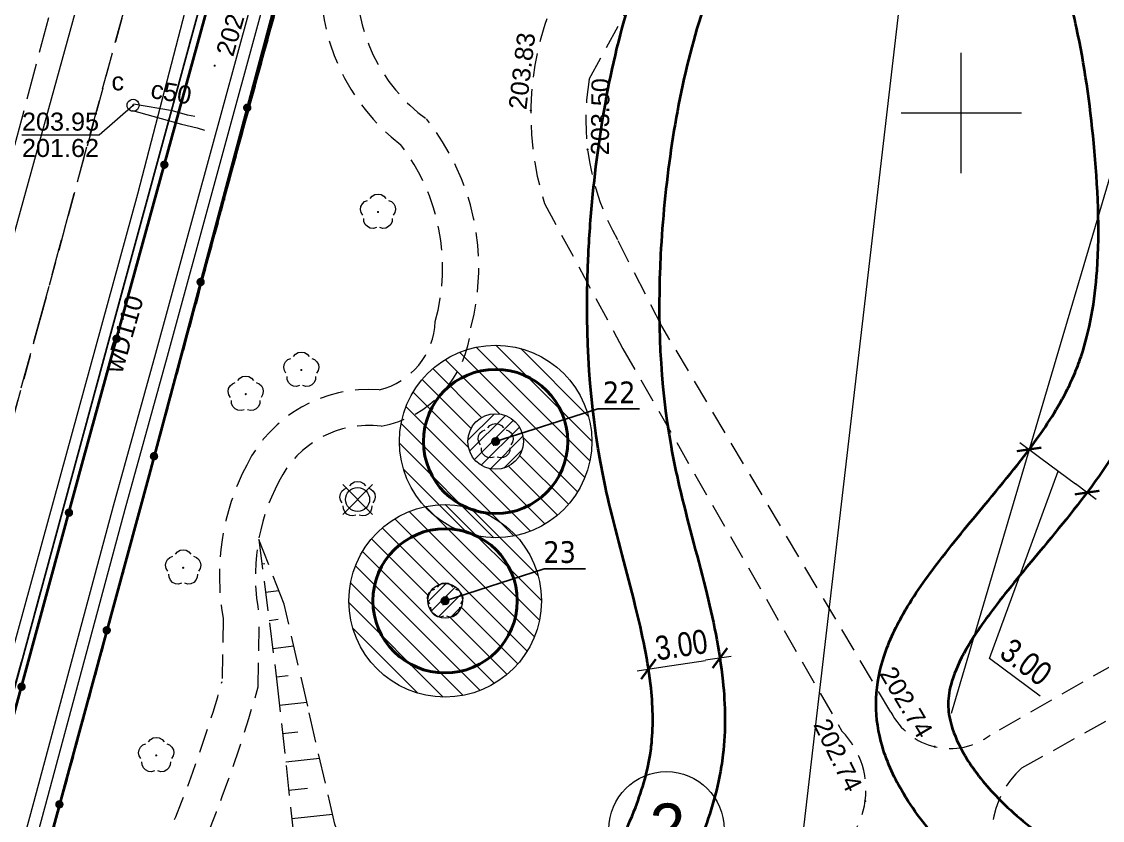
# Model space of a CAD drawing. Extents: x 0 to 7423283, y 0 to 5548300.
# Drawn here: x 7422210.94 to 7422255.87, y 5548120.59 to 5548153.8 of the extents above; entities that cross this region are included whole.
import ezdxf

# ---------------------------------------------------------------- set-up
doc = ezdxf.new("R2010")
doc.units = 0
doc.header["$PDSIZE"] = 0.75
for name, pattern in [('HIDDEN', [0.375, 0.25, -0.125]), ('PRZER1-1', [2, 1, -1]), ('PRZER2-1', [3, 2, -1]), ('PRZER2_5-1', [3.5, 2.5, -1]), ('PRZER3-1', [4, 3, -1])]:
    doc.linetypes.add(name, pattern=pattern)
doc.layers.get('0').update_dxf_attribs({"linetype": 'CONTINUOUS', "lineweight": 13})
doc.layers.get('Defpoints').update_dxf_attribs({"linetype": 'CONTINUOUS'})
for name, color, linetype, lineweight in [('!_strefa_regeneracji', 162, 'HIDDEN', 9), ('1_wymiary', 172, 'CONTINUOUS', 5), ('_GD-ADAPTACJA', 106, 'CONTINUOUS', 40), ('_GS_INW_drzewo nieistniejące', 10, 'CONTINUOUS', 13), ('_GS_numeracja', 160, 'CONTINUOUS', 15), ('BUBZ02', 7, 'PRZER2_5-1', 18), ('GELULI', 7, 'PRZER3-1', 18), ('KTCR02', 7, 'PRZER2-1', 18), ('KTCR04', 7, 'PRZER2-1', 18), ('KTJZ01', 7, 'PRZER3-1', 18), ('KTKR01', 7, 'CONTINUOUS', 25), ('KTOK05_01', 7, 'CONTINUOUS', 35), ('RTPW02', 7, 'CONTINUOUS', 13), ('RTPW02_O', 7, 'CONTINUOUS', 13)]:
    doc.layers.add(name, color=color, linetype=linetype, lineweight=lineweight)
for name, color, linetype, lineweight, true_color in [('!drzewa - strefa PKD', 7, 'CONTINUOUS', 20, 0xf50000), ('EGBD03', 7, 'CONTINUOUS', 18, 0x008000), ('EGBP04', 7, 'CONTINUOUS', 18, 0x008000), ('EGBU01', 7, 'PRZER1-1', 18, 0x008000), ('OBOP02', 7, 'CONTINUOUS', 18, 0x008000), ('obrys 1', 7, 'CONTINUOUS', 35, 0xe50000), ('PAV_skarpa', 7, 'CONTINUOUS', 5, 0x5b5b5b), ('PTRW02_01', 7, 'CONTINUOUS', 18, 0x0a0909), ('SUPC05', 7, 'CONTINUOUS', 18, 0xd200d2), ('SUPC05_O', 7, 'CONTINUOUS', 18, 0xd200d2), ('SUPE04', 1, 'CONTINUOUS', 18, 0xff0000), ('SUPW03', 5, 'CONTINUOUS', 18, 0x0000ff), ('SUPW03_O', 5, 'CONTINUOUS', 18, 0x0000ff), ('SUUS15', 7, 'CONTINUOUS', 18, 0xff9100), ('SUUS15_O', 7, 'CONTINUOUS', 18, 0xff9100), ('wymiary', 7, 'CONTINUOUS', 5, 0xe000e0)]:
    doc.layers.add(name, color=color, linetype=linetype, lineweight=lineweight, true_color=true_color)
doc.layers.add('_GS_INW_środki', color=98, linetype='CONTINUOUS')
doc.layers.add('SUPS01_02', color=7, linetype='CONTINUOUS', true_color=0xd200d2)
doc.layers.add('SUPS01_02_O', color=7, linetype='CONTINUOUS', true_color=0xd200d2)
doc.styles.add('1-100', font='arial.ttf', dxfattribs={"width": 0.8, "height": 1})
doc.styles.add('GEO-INFO', font='Arial')
doc.dimstyles.new('ISO-25', dxfattribs={"dimtxt": 1, "dimasz": 1, "dimexe": 8, "dimexo": 8, "dimtad": 1, "dimdec": 1, "dimtxsty": 'Standard', "dimblk": 'ARCHTICK', "dimcen": 2.5, "dimse1": 1, "dimse2": 1, "dimadec": 0, "dimazin": 0, "dimtfac": 1, "dimtdec": 0, "dimtmove": 0, "dimatfit": 3, "dimldrblk": 'ARCHTICK', "dimfxl": 1, "dimarcsym": 0})
doc.dimstyles.new('Kopia 1_500', dxfattribs={"dimtxt": 200, "dimasz": 0.6, "dimexe": 6, "dimexo": 5, "dimgap": 0.275, "dimtad": 1, "dimzin": 0, "dimdsep": 46, "dimtxsty": '1-100', "dimblk": 'TICK', "dimcen": 1, "dimdle": 30, "dimse1": 1, "dimse2": 1, "dimclrd": 256, "dimclre": 256, "dimclrt": 7, "dimadec": 0, "dimazin": 0, "dimtfac": 1, "dimtmove": 1, "dimatfit": 0, "dimldrblk": 'ARCHTICK', "dimfxl": 1, "dimtolj": 1, "dimtzin": 0, "dimlwd": 13, "dimarcsym": 0})

# ---------------------------------------------------------------- blocks, each defined once
blk = doc.blocks.new('SPDLP')
blk.add_hatch(color=0).paths.add_polyline_path([(-0.09, 0), (-0.085595, -0.027812), (-0.072812, -0.052901), (-0.052901, -0.072812), (-0.027812, -0.085595), (0, -0.09), (0.027812, -0.085595), (0.052901, -0.072812), (0.072812, -0.052901), (0.085595, -0.027812), (0.09, 0), (0.085595, 0.027812), (0.072812, 0.052901), (0.052901, 0.072812), (0.027812, 0.085595), (0, 0.09), (-0.027812, 0.085595), (-0.052901, 0.072812), (-0.072812, 0.052901), (-0.085595, 0.027812)])
at = {"color": 0}
for points in [[(-1.292703, 0.137547), (-1.355024, 0.389802), (-1.327532, 0.648184), (-1.213525, 0.881678), (-1.026689, 1.062258), (-0.78945, 1.168249), (-0.530282, 1.186929)], [(-0.268652, 1.271938), (-0.048001, 1.40916), (0.20623, 1.462858), (0.463525, 1.426585), (0.693003, 1.304695), (0.867117, 1.11182), (0.964971, 0.871109)], [(1.126667, 0.648554), (1.325358, 0.481106), (1.454989, 0.255912), (1.5, 0), (1.454989, -0.255912), (1.325358, -0.481106), (1.126667, -0.648554)], [(-0.530282, -1.186929), (-0.78945, -1.168249), (-1.026689, -1.062258), (-1.213525, -0.881678), (-1.327532, -0.648184), (-1.355024, -0.389802), (-1.292703, -0.137547)], [(0.964971, -0.871109), (0.867117, -1.11182), (0.693003, -1.304695), (0.463525, -1.426585), (0.20623, -1.462858), (-0.048001, -1.40916), (-0.268652, -1.271938)]]:
    blk.add_lwpolyline(points, dxfattribs=at)
blk = doc.blocks.new('EPPGN')
blk.add_hatch(color=0).paths.add_polyline_path([(-0.09, 0), (-0.085595, -0.027812), (-0.072812, -0.052901), (-0.052901, -0.072812), (-0.027812, -0.085595), (0, -0.09), (0.027812, -0.085595), (0.052901, -0.072812), (0.072812, -0.052901), (0.085595, -0.027812), (0.09, 0), (0.085595, 0.027812), (0.072812, 0.052901), (0.052901, 0.072812), (0.027812, 0.085595), (0, 0.09), (-0.027812, 0.085595), (-0.052901, 0.072812), (-0.072812, 0.052901), (-0.085595, 0.027812)])
blk = doc.blocks.new('KOLO')
blk.add_hatch(color=0).paths.add_polyline_path([(0, 0.5), (-0.12941, 0.482963), (-0.25, 0.433013), (-0.353553, 0.353553), (-0.433013, 0.25), (-0.482963, 0.12941), (-0.5, 0), (-0.482963, -0.12941), (-0.433013, -0.25), (-0.353553, -0.353553), (-0.25, -0.433013), (-0.12941, -0.482963), (0, -0.5), (0.12941, -0.482963), (0.25, -0.433013), (0.353553, -0.353553), (0.433013, -0.25), (0.482963, -0.12941), (0.5, 0), (0.482963, 0.12941), (0.433013, 0.25), (0.353553, 0.353553), (0.25, 0.433013), (0.12941, 0.482963)])
blk = doc.blocks.new('OKRAG_PELNY')
at = {"color": 0}
blk.add_lwpolyline([(0.5, 0), (0.482963, -0.12941), (0.433013, -0.25), (0.353553, -0.353553), (0.25, -0.433013), (0.12941, -0.482963), (0, -0.5), (-0.12941, -0.482963), (-0.25, -0.433013), (-0.353553, -0.353553), (-0.433013, -0.25), (-0.482963, -0.12941), (-0.5, 0), (-0.482963, 0.12941), (-0.433013, 0.25), (-0.353553, 0.353553), (-0.25, 0.433013), (-0.12941, 0.482963), (0, 0.5), (0.12941, 0.482963), (0.25, 0.433013), (0.353553, 0.353553), (0.433013, 0.25), (0.482963, 0.12941)], close=True, dxfattribs=at)
blk = doc.blocks.new('TICK')
for const_width in [0.156, 0.078]:
    blk.add_lwpolyline([(0.614, 0.614), (-0.604, -0.604)], dxfattribs=dict(const_width=const_width))
at = {"layer": '1_wymiary'}
for p, q in [((0, -0.836), (0, 0.9)), ((0.801, 0), (-1, 0))]:
    blk.add_line(p, q, dxfattribs=at)
blk = doc.blocks.new('*D199')
at = {"layer": 'Defpoints', "color": 0}
for p in [(7422239.97, 5548127.333), (7422239.97, 5548127.333), (7422237.004, 5548126.88)]:
    blk.add_point(p, dxfattribs=at)
at = {"layer": 'PAV_skarpa', "lineweight": 13}
blk.add_line((7422237.597, 5548126.971), (7422239.377, 5548127.242), dxfattribs=at)
at = {"layer": 'PAV_skarpa', "linetype": 'ByBlock', "lineweight": 13, "xscale": 0.6, "yscale": 0.6, "zscale": 0.6}
for p, rotation in [((7422239.97, 5548127.333), 8.679362414840867), ((7422237.004, 5548126.88), 188.6793624148409)]:
    blk.add_blockref('TICK', p, dxfattribs=dict(at, rotation=rotation))
at = {"layer": 'PAV_skarpa', "insert": (7422238.368, 5548127.883), "char_height": 1, "attachment_point": 5, "rotation": 8.6794, "style": '1-100'}
blk.add_mtext('\\A1;3.00', dxfattribs=at)
blk = doc.blocks.new('_ARCHTICK')
at = {"color": 0, "linetype": 'ByBlock', "const_width": 0.15}
blk.add_lwpolyline([(-0.5, -0.5), (0.5, 0.5)], dxfattribs=at)
blk = doc.blocks.new('*D200')
at = {"layer": 'Defpoints', "color": 0}
for p in [(7422252.828, 5548136.013), (7422255.23, 5548134.216), (7422255.231, 5548134.216)]:
    blk.add_point(p, dxfattribs=at)
at = {"layer": 'PAV_skarpa', "lineweight": 13}
for p, q in [((7422253.308, 5548135.654), (7422254.75, 5548134.575)), ((7422251.178, 5548127.324), (7422254.029, 5548135.114)), ((7422253.28, 5548125.752), (7422251.178, 5548127.324))]:
    blk.add_line(p, q, dxfattribs=at)
at = {"layer": 'PAV_skarpa', "linetype": 'ByBlock', "lineweight": 13, "xscale": 0.6, "yscale": 0.6, "zscale": 0.6}
for p, rotation in [((7422252.828, 5548136.013), 143.2016770965897), ((7422255.23, 5548134.216), 323.2016770965897)]:
    blk.add_blockref('TICK', p, dxfattribs=dict(at, rotation=rotation))
at = {"layer": 'PAV_skarpa', "insert": (7422252.7, 5548127.168), "char_height": 1, "attachment_point": 5, "rotation": 323.2017, "style": '1-100'}
blk.add_mtext('\\A1;3.00', dxfattribs=at)
blk = doc.blocks.new('*D237')
at = {"layer": 'Defpoints', "color": 0}
for p in [(7422248.952, 5548167.54), (7422236.191, 5548058.121), (7422236.191, 5548058.121)]:
    blk.add_point(p, dxfattribs=at)
at = {"layer": 'PAV_skarpa', "lineweight": 13}
blk.add_line((7422248.882, 5548166.944), (7422236.261, 5548058.717), dxfattribs=at)
at = {"layer": 'PAV_skarpa', "linetype": 'ByBlock', "lineweight": 13, "xscale": 0.6, "yscale": 0.6, "zscale": 0.6}
for p, rotation in [((7422248.952, 5548167.54), 83.34819026330055), ((7422236.191, 5548058.121), 263.3481902633005)]:
    blk.add_blockref('TICK', p, dxfattribs=dict(at, rotation=rotation))
at = {"layer": 'PAV_skarpa', "insert": (7422241.791, 5548112.921), "char_height": 1, "attachment_point": 5, "rotation": 83.3482, "style": '1-100'}
blk.add_mtext('\\A1;110.16', dxfattribs=at)
blk = doc.blocks.new('d_nieist')
at = {"layer": '_GS_INW_drzewo nieistniejące', "linetype": 'Continuous'}
for p, q in [((7422685.647, 5540636.091), (7422688.117, 5540633.62)), ((7422688.117, 5540636.091), (7422685.647, 5540633.62))]:
    blk.add_line(p, q, dxfattribs=at)
blk.add_circle((7422686.882, 5540634.855), 1, dxfattribs=at)
blk = doc.blocks.new('GS_środek')
h = blk.add_hatch(color=256)
edge = h.paths.add_edge_path()
edge.add_arc((1282.223, 1278.072), 0.157, 0, 360)
blk.add_circle((1282.223, 1278.072), 0.157)

msp = doc.modelspace()

# ---------------------------------------------------------------- hatches: boundary and pattern name
at = {"layer": '!_strefa_regeneracji', "linetype": 'Continuous', "lineweight": 0, "ltscale": 5}
h = msp.add_hatch(dxfattribs=at)
h.set_pattern_fill('ANSI31', color=256, scale=0.2, angle=90)
h.set_pattern_definition([(135, (-1064.74876, -43.1231), (-0.449012806053, -0.449012806053), [])])
edge = h.paths.add_edge_path()
edge.add_arc((7422230.648, 5548136.341), 4, 0, 360)
edge = h.paths.add_edge_path(flags=16)
edge.add_arc((7422230.648, 5548136.341), 1.155, 0, 360)
h = msp.add_hatch(dxfattribs=at)
h.set_pattern_fill('ANSI31', color=256, scale=0.2, angle=90)
h.set_pattern_definition([(135, (-1066.8495, -49.7476), (-0.449012806053, -0.449012806053), [])])
edge = h.paths.add_edge_path()
edge.add_arc((7422228.548, 5548129.716), 4, 0, 360)
edge = h.paths.add_edge_path(flags=16)
edge.add_arc((7422228.548, 5548129.716), 0.72, 0, 360)
at = {"layer": '!drzewa - strefa PKD', "lineweight": 0, "true_color": 0xe31a1c}
h = msp.add_hatch(dxfattribs=at)
h.set_pattern_fill('ANSI31', color=242, scale=3)
h.set_pattern_definition([(45, (991160.10593, -116869.0676), (-0.265165042945, 0.265165042945), [])])
edge = h.paths.add_edge_path()
edge.add_arc((7422230.648, 5548136.341), 1.155, 0, 360)
h = msp.add_hatch(dxfattribs=at)
h.set_pattern_fill('ANSI31', color=242, scale=3)
h.set_pattern_definition([(45, (991158.0052, -116875.6921), (-0.265165042945, 0.265165042945), [])])
edge = h.paths.add_edge_path()
edge.add_arc((7422228.548, 5548129.716), 0.72, 0, 360)

# ---------------------------------------------------------------- linework, layer by layer
at = {"layer": '!_strefa_regeneracji', "linetype": 'Continuous', "lineweight": 13}
for centre in [(7422230.648, 5548136.341), (7422228.548, 5548129.716)]:
    msp.add_circle(centre, 4, dxfattribs=at)
at = {"layer": '!drzewa - strefa PKD'}
for centre, radius in [((7422230.648, 5548136.341), 1.155), ((7422228.548, 5548129.716), 0.72)]:
    msp.add_circle(centre, radius, dxfattribs=at)
at = {"color": 7, "linetype": 'Continuous', "lineweight": 13, "elevation": 100, "flags": 128}
for points in [[(7422250, 5548147.5), (7422250, 5548152.5)], [(7422247.5, 5548150), (7422252.5, 5548150)]]:
    msp.add_lwpolyline(points, dxfattribs=at)
at = {"layer": '_GD-ADAPTACJA', "linetype": 'Continuous'}
for centre in [(7422230.648, 5548136.341), (7422228.548, 5548129.716)]:
    msp.add_circle(centre, 3, dxfattribs=at)
at = {"layer": 'BUBZ02', "color": 7, "linetype": 'PRZER2_5-1', "lineweight": 18, "ltscale": 0.5, "elevation": 10.14}
for points in [[(7422218.01, 5548087.28), (7422221.03, 5548090.31), (7422228.35, 5548097.45), (7422228.16, 5548108.21), (7422225.02, 5548117.65), (7422223.96, 5548120.43), (7422222.84, 5548125.33), (7422221.86, 5548129.58), (7422220.8, 5548132.27)], [(7422220.8, 5548132.27), (7422221.56, 5548126.35), (7422222.14, 5548121.01), (7422222.41, 5548118.6), (7422222.97, 5548115.56), (7422223.93, 5548110.52), (7422224.14, 5548109.07), (7422224.06, 5548107.61), (7422223.92, 5548104.84), (7422223.92, 5548101.86), (7422223.94, 5548097.03), (7422223.95, 5548095.94), (7422220.74, 5548091.3), (7422218.01, 5548087.28)]]:
    msp.add_lwpolyline(points, dxfattribs=at)
at = {"layer": 'BUBZ02', "color": 7, "linetype": 'Continuous', "lineweight": 18, "elevation": 10.14, "flags": 128}
for points in [[(7422220.93, 5548131.256), (7422221.058, 5548131.273)], [(7422221.081, 5548130.081), (7422221.635, 5548130.152)], [(7422221.232, 5548128.905), (7422221.613, 5548128.954)], [(7422221.383, 5548127.729), (7422222.261, 5548127.842)], [(7422221.534, 5548126.553), (7422222.031, 5548126.617)], [(7422221.666, 5548125.375), (7422222.801, 5548125.499)], [(7422221.794, 5548124.197), (7422222.431, 5548124.266)], [(7422221.922, 5548123.018), (7422223.333, 5548123.172)], [(7422222.05, 5548121.84), (7422222.825, 5548121.924)], [(7422222.179, 5548120.662), (7422223.864, 5548120.85)]]:
    msp.add_lwpolyline(points, dxfattribs=at)
at = {"layer": 'EGBD03', "color": 96, "linetype": 'Continuous', "lineweight": 18, "true_color": 0x008000, "elevation": 10.3}
msp.add_lwpolyline([(7422242.86, 5548281.77), (7422235.25, 5548253.94), (7422118.87, 5547827.8), (7422117.91, 5547824.68), (7422111.51, 5547801.23), (7422124.29, 5547798.44), (7422126.26, 5547805.84), (7422129.27, 5547817.04), (7422133, 5547830.19), (7422141.62, 5547861.86), (7422158.84, 5547924.97), (7422167.47, 5547956.53), (7422176.11, 5547988.16), (7422184.85, 5548019.75), (7422194.39, 5548053.5), (7422202.12, 5548083.12), (7422210.82, 5548114.83), (7422219.37, 5548146.4), (7422228, 5548178.12), (7422232.19, 5548193.55), (7422240.39, 5548223.47), (7422248.49, 5548253.1), (7422255.35, 5548278.49)], close=True, dxfattribs=at)
msp.add_lwpolyline([(7422434.9, 5548214.47), (7422406.59, 5548225.32), (7422345.7, 5548248.35), (7422317.43, 5548172.74), (7422312.62, 5548173.61), (7422312.54, 5548171.89), (7422311.52, 5548169.79), (7422309.86, 5548168.41), (7422307.54, 5548167.74), (7422305.38, 5548168.07), (7422303.46, 5548169.17), (7422302.06, 5548170.93), (7422301.48, 5548172.95), (7422301.87, 5548175.57), (7422282.6, 5548180.41), (7422247.5, 5548189.15), (7422232.19, 5548193.55), (7422228, 5548178.12), (7422219.37, 5548146.4), (7422210.82, 5548114.83), (7422202.12, 5548083.12), (7422194.39, 5548053.5), (7422184.85, 5548019.75)], dxfattribs=at)
at = {"layer": 'EGBU01', "color": 7, "linetype": 'Continuous', "lineweight": 18, "elevation": 10.17}
msp.add_lwpolyline([(7422124.29, 5547798.44), (7422126.26, 5547805.84), (7422129.27, 5547817.04), (7422133, 5547830.19), (7422141.62, 5547861.86), (7422158.84, 5547924.97), (7422167.47, 5547956.53), (7422176.11, 5547988.16), (7422184.85, 5548019.75), (7422194.39, 5548053.5), (7422202.12, 5548083.12), (7422210.82, 5548114.83), (7422219.37, 5548146.4), (7422228, 5548178.12), (7422232.19, 5548193.55), (7422240.39, 5548223.47), (7422248.49, 5548253.1), (7422255.35, 5548278.49), (7422242.86, 5548281.77), (7422235.25, 5548253.94), (7422118.87, 5547827.8), (7422117.91, 5547824.68), (7422111.51, 5547801.23)], close=True, dxfattribs=at)
at = {"layer": 'EGBU01', "color": 96, "linetype": 'PRZER1-1', "lineweight": 18, "ltscale": 0.5, "true_color": 0x008000, "elevation": 10.18}
msp.add_lwpolyline([(7422124.29, 5547798.44), (7422126.26, 5547805.84), (7422129.27, 5547817.04), (7422133, 5547830.19), (7422141.62, 5547861.86), (7422158.84, 5547924.97), (7422167.47, 5547956.53), (7422176.11, 5547988.16), (7422184.85, 5548019.75), (7422194.39, 5548053.5), (7422202.12, 5548083.12), (7422210.82, 5548114.83), (7422219.37, 5548146.4), (7422228, 5548178.12), (7422232.19, 5548193.55), (7422240.39, 5548223.47), (7422248.49, 5548253.1), (7422255.35, 5548278.49), (7422242.86, 5548281.77), (7422235.25, 5548253.94), (7422118.87, 5547827.8), (7422117.91, 5547824.68), (7422111.51, 5547801.23)], close=True, dxfattribs=at)
at = {"layer": 'EGBU01', "color": 7, "linetype": 'Continuous', "lineweight": 18, "elevation": 10.17}
msp.add_lwpolyline([(7422434.9, 5548214.47), (7422406.59, 5548225.32), (7422376.95, 5548236.53), (7422372.77, 5548211.69), (7422337.27, 5548225.81), (7422317.43, 5548172.74), (7422312.62, 5548173.61), (7422312.54, 5548171.89), (7422311.52, 5548169.79), (7422309.86, 5548168.41), (7422307.54, 5548167.74), (7422305.38, 5548168.07), (7422303.46, 5548169.17), (7422302.06, 5548170.93), (7422301.48, 5548172.95), (7422301.87, 5548175.57), (7422282.6, 5548180.41), (7422247.5, 5548189.15), (7422232.19, 5548193.55), (7422228, 5548178.12), (7422219.37, 5548146.4), (7422210.82, 5548114.83)], dxfattribs=at)
at = {"layer": 'EGBU01', "color": 96, "linetype": 'PRZER1-1', "lineweight": 18, "ltscale": 0.5, "true_color": 0x008000, "elevation": 10.18}
msp.add_lwpolyline([(7422434.9, 5548214.47), (7422406.59, 5548225.32), (7422376.95, 5548236.53), (7422372.77, 5548211.69), (7422337.27, 5548225.81), (7422317.43, 5548172.74), (7422312.62, 5548173.61), (7422312.54, 5548171.89), (7422311.52, 5548169.79), (7422309.86, 5548168.41), (7422307.54, 5548167.74), (7422305.38, 5548168.07), (7422303.46, 5548169.17), (7422302.06, 5548170.93), (7422301.48, 5548172.95), (7422301.87, 5548175.57), (7422282.6, 5548180.41), (7422247.5, 5548189.15), (7422232.19, 5548193.55), (7422228, 5548178.12), (7422219.37, 5548146.4), (7422210.82, 5548114.83)], dxfattribs=at)
at = {"layer": 'GELULI', "color": 7, "linetype": 'PRZER3-1', "lineweight": 18, "ltscale": 0.5, "elevation": 9.98}
msp.add_lwpolyline([(7422110.71, 5547781.9), (7422183.49, 5548046.2), (7422229.51, 5548219.72), (7422235.76, 5548247.6), (7422245.89, 5548283.76), (7422250.3, 5548295.64)], dxfattribs=at)
at = {"layer": 'KTCR02', "color": 7, "linetype": 'PRZER2-1', "lineweight": 18, "ltscale": 0.5, "elevation": 10.18}
for points in [[(7422332.39, 5548154.9), (7422327.7, 5548155.39), (7422323.34, 5548157.39), (7422303.87, 5548162.19), (7422286.82, 5548166.53, -0.369929), (7422285.49, 5548168.13), (7422284.74, 5548173.52), (7422261.29, 5548179.34), (7422259.59, 5548173.78), (7422253.3, 5548174.78), (7422249.53, 5548175.7, 0.140136), (7422243.13, 5548172.36), (7422238.07, 5548164.19), (7422236.54, 5548161.36), (7422233.34, 5548155.3, 0.191738), (7422232.68, 5548146.24), (7422235.94, 5548140.2), (7422245.04, 5548124.3, -0.526945), (7422243.95, 5548118.67)], [(7422223.39, 5548155.97, 0.248716), (7422226.71, 5548148.67, -0.236276), (7422228.14, 5548141.33, -0.335409), (7422225.81, 5548138.49, 0.305935), (7422220.3, 5548135.36, 0.166569), (7422219.32, 5548128.99), (7422219.28, 5548126.36, -0.046683), (7422215.45, 5548116.52)], [(7422216.83, 5548115.92, 0.046762), (7422220.78, 5548126.14), (7422220.82, 5548129.12, -0.172547), (7422221.64, 5548134.68, -0.31914), (7422225.89, 5548136.98, 0.341252), (7422229.62, 5548141.07, 0.238891), (7422227.77, 5548149.75, -0.256086), (7422224.89, 5548155.86, -0.423416)]]:
    msp.add_lwpolyline(points, format="xyb", dxfattribs=at)
for points in [[(7422237.56, 5548141.13), (7422235.71, 5548144.74, -0.173733), (7422234.54, 5548151.41), (7422245.1, 5548170.72, -0.216376), (7422250.99, 5548173.32), (7422253.3, 5548172.81), (7422257.95, 5548171.55, -0.461859), (7422258.8, 5548169.73), (7422257.4, 5548161.02, 0.075438), (7422257.95, 5548153.46), (7422262.72, 5548133.81, -0.23977), (7422261.57, 5548130.05), (7422251.21, 5548124.13, -0.467263), (7422247.08, 5548125.09)], [(7422300.68, 5548094.98), (7422289.07, 5548088.93), (7422277.22, 5548081.16, -0.319425), (7422273.74, 5548081.75), (7422261.03, 5548103.16), (7422251.97, 5548117.88, -0.385853), (7422252.52, 5548122.77), (7422261.36, 5548127.69, -0.138136), (7422268.59, 5548129.15), (7422289.25, 5548127.31), (7422296.85, 5548126.75, -0.067526), (7422304.42, 5548125.19), (7422312.18, 5548122.04, -0.317942), (7422313.63, 5548119.6), (7422305.56, 5548099.75, -0.150874)]]:
    msp.add_lwpolyline(points, format="xyb", close=True, dxfattribs=at)
at = {"layer": 'KTCR04', "color": 7, "linetype": 'PRZER2-1', "lineweight": 18, "ltscale": 0.5, "elevation": 10.18}
for points in [[(7422226.52, 5548195.91), (7422222.33, 5548180.53), (7422217.86, 5548164.06), (7422211.69, 5548141.35), (7422209.88, 5548134.71)], [(7422209.5, 5548121.89), (7422212.77, 5548133.9), (7422214.57, 5548140.54), (7422220.71, 5548163.09), (7422224.7, 5548177.47), (7422227.03, 5548186.04), (7422228.13, 5548190.05), (7422229.25, 5548194.43)]]:
    msp.add_lwpolyline(points, dxfattribs=at)
at = {"layer": 'KTJZ01', "color": 7, "linetype": 'PRZER3-1', "lineweight": 18, "ltscale": 0.5, "elevation": 10.18}
msp.add_lwpolyline([(7422209.88, 5548134.71), (7422211.69, 5548141.35), (7422217.86, 5548164.06), (7422222.33, 5548180.53), (7422226.52, 5548195.91)], dxfattribs=at)
at = {"layer": 'KTKR01', "color": 7, "linetype": 'Continuous', "lineweight": 25, "elevation": 10.18}
msp.add_lwpolyline([(7422255.54, 5548278.44), (7422254.37, 5548278.76), (7422251.85, 5548277.47), (7422247.23, 5548260.57), (7422240.58, 5548236.15), (7422239.264, 5548231.269), (7422238.253, 5548227.519), (7422233.78, 5548211.2), (7422234.17, 5548211.06), (7422233.98, 5548210.49), (7422233.58, 5548210.6), (7422233.313, 5548209.432), (7422230.39, 5548198.66), (7422229.25, 5548194.43), (7422228.13, 5548190.05), (7422227.03, 5548186.04), (7422224.7, 5548177.47), (7422220.71, 5548163.09), (7422214.57, 5548140.54), (7422212.77, 5548133.9), (7422209.5, 5548121.89)], dxfattribs=at)
at = {"layer": 'KTOK05_01', "color": 7, "linetype": 'Continuous', "lineweight": 35, "elevation": 10.18}
for points in [[(7422228.44, 5548178.29), (7422223.55, 5548162.28), (7422216.24, 5548134.95), (7422203.95, 5548089.76), (7422196.74, 5548063.44), (7422188.85, 5548034.32), (7422177.75, 5547993.88), (7422166.96, 5547954.77), (7422158.52, 5547923.83), (7422157.63, 5547919.53), (7422157.61, 5547919.37)], [(7422156.16, 5547924.15), (7422164.55, 5547955.31), (7422175.24, 5547994.72), (7422186.28, 5548035.09), (7422194.11, 5548064.12), (7422201.3, 5548090.73), (7422213.55, 5548135.72), (7422220.66, 5548161.63)]]:
    msp.add_lwpolyline(points, dxfattribs=at)
at = {"layer": 'obrys 1', "color": 7, "lineweight": 5, "elevation": -89.74}
msp.add_lwpolyline([(7422257.459, 5548151.652), (7422249.577, 5548125.035)], dxfattribs=at)
at = {"layer": 'obrys 1'}
for points, knots in [([(7422254.641, 5548115.238, -100), (7422253.732, 5548115.179, -100), (7422252.22, 5548115.058, -100), (7422250.205, 5548114.62, -100), (7422248.71, 5548114.03, -100), (7422247.893, 5548113.434, -100), (7422247.51, 5548112.975, -100), (7422247.226, 5548112.371, -100), (7422247.008, 5548111.465, -100), (7422246.761, 5548109.97, -100), (7422246.49, 5548108.422, -100), (7422246.47, 5548106.935, -100), (7422246.712, 5548105.752, -100), (7422246.955, 5548105.267, -100), (7422247.061, 5548105.138, -100), (7422247.144, 5548105.053, -100), (7422247.285, 5548104.94, -100), (7422247.751, 5548104.746, -100), (7422248.672, 5548104.578, -100), (7422249.989, 5548104.48, -100), (7422252.06, 5548104.232, -100), (7422254.433, 5548103.313, -100), (7422256.72, 5548101.596, -100), (7422261.024, 5548097.11, -100), (7422264.224, 5548091.529, -100), (7422266.205, 5548084.432, -100), (7422266.832, 5548080.008, -100), (7422266.296, 5548075.559, -100), (7422264.528, 5548071.751, -100), (7422261.998, 5548068.57, -100), (7422258.627, 5548065.199, -100), (7422255.564, 5548062.474, -100), (7422251.489, 5548060.019, -100), (7422247.112, 5548058.569, -100), (7422241.73, 5548057.934, -100), (7422236.647, 5548057.914, -100), (7422232.633, 5548058.741, -100), (7422229.641, 5548060.291, -100), (7422227.382, 5548062.681, -100), (7422225.599, 5548066.003, -100), (7422224.191, 5548070.703, -100), (7422223.351, 5548075.82, -100), (7422223.73, 5548080.291, -100), (7422224.975, 5548083.542, -100), (7422226.861, 5548086.092, -100), (7422228.978, 5548088.233, -100), (7422231.149, 5548090.513, -100), (7422232.451, 5548092.356, -100), (7422233.4, 5548094.431, -100), (7422233.806, 5548096.003, -100), (7422233.806, 5548097.566, -100), (7422233.44, 5548099.043, -100), (7422232.612, 5548100.934, -100), (7422231.673, 5548102.94, -100), (7422230.949, 5548105.292, -100), (7422230.876, 5548107.96, -100), (7422231.653, 5548111.231, -100), (7422233.123, 5548114.489, -100), (7422234.944, 5548117.872, -100), (7422236.4, 5548120.709, -100), (7422236.983, 5548122.666, -100), (7422237.21, 5548124.302, -100), (7422237.181, 5548126.282, -100), (7422236.469, 5548129.66, -100), (7422235.541, 5548132.879, -100), (7422234.499, 5548137.843, -100), (7422234.33, 5548142.097, -100), (7422234.839, 5548148.85, -100), (7422236.042, 5548155.376, -100), (7422239.076, 5548161.567, -100), (7422242.258, 5548165.204, -100), (7422244.853, 5548166.858, -100), (7422247.172, 5548167.561, -100), (7422248.772, 5548167.613, -100), (7422249.639, 5548167.422, -100), (7422250.402, 5548167.168, -100), (7422251.333, 5548166.67, -100), (7422252.555, 5548165.528, -100), (7422253.468, 5548164.251, -100), (7422255.217, 5548161.397, -100), (7422256.57, 5548158.478, -100), (7422257.903, 5548153.799, -100), (7422258.554, 5548149.324, -100), (7422258.861, 5548143.767, -100), (7422258.249, 5548139.996, -100), (7422257.187, 5548137.199, -100), (7422255.777, 5548134.808, -100), (7422253.614, 5548132.181, -100), (7422251.584, 5548129.753, -100), (7422250.202, 5548127.819, -100), (7422249.57, 5548126.412, -100), (7422249.413, 5548125.44, -100), (7422249.558, 5548124.476, -100), (7422250.152, 5548123.143, -100), (7422251.227, 5548121.774, -100), (7422252.782, 5548120.319, -100), (7422254.177, 5548119.374, -100), (7422255.279, 5548118.749, -100), (7422255.582, 5548118.582, -100)], [0.605569, 0.605569, 0.605569, 0.605569, 3.421662, 5.467616, 7.312047, 8.666516, 9.578886, 10.58888, 11.886398, 12.834869, 14.975136, 16.909836, 18.198534, 19.158431, 19.594255, 19.618203, 20.404283, 21.273425, 22.392941, 23.758132, 24.995086, 27.365551, 29.980348, 32.478664, 44.675779, 48.180482, 53.13288, 56.806888, 60.24838, 64.529991, 67.977839, 73.654445, 76.227172, 81.390365, 86.706382, 91.338312, 94.792602, 97.676399, 100.341556, 103.576878, 107.781556, 113.268693, 117.259817, 119.948675, 122.637533, 125.928319, 128.540061, 132.247979, 133.474464, 136.180519, 137.705926, 139.514363, 141.813146, 144.111929, 145.787745, 148.243015, 151.125609, 154.867339, 157.811345, 161.680547, 164.525755, 164.98061, 167.831028, 171.529918, 175.779654, 177.392581, 185.722644, 188.114115, 196.980369, 204.184403, 207.459412, 210.124289, 211.839413, 213.087685, 213.734406, 213.751824, 214.804838, 216.063219, 217.699334, 218.664874, 224.95471, 226.988186, 232.760999, 238.091523, 242.306181, 243.283758, 246.338818, 250.167574, 253.135027, 255.444455, 257.231008, 258.711882, 260.104115, 261.863263, 264.128555, 265.595901, 268.536315, 269.631552, 269.631552, 269.631552, 269.631552]), ([(7422251.131, 5548117.873, -100), (7422251.131, 5548117.873, -100), (7422250.786, 5548117.819, -100), (7422249.339, 5548117.507, -100), (7422247.317, 5548116.715, -100), (7422245.881, 5548115.709, -100), (7422245.216, 5548114.918, -100), (7422244.736, 5548114.156, -100), (7422244.323, 5548113.209, -100), (7422244.048, 5548111.951, -100), (7422243.807, 5548110.482, -100), (7422243.502, 5548108.802, -100), (7422243.456, 5548106.701, -100), (7422243.81, 5548104.897, -100), (7422244.327, 5548103.758, -100), (7422244.765, 5548103.199, -100), (7422245.203, 5548102.74, -100), (7422245.87, 5548102.253, -100), (7422247.025, 5548101.816, -100), (7422248.363, 5548101.592, -100), (7422249.781, 5548101.486, -100), (7422251.323, 5548101.294, -100), (7422252.918, 5548100.674, -100), (7422254.686, 5548099.378, -100), (7422258.547, 5548095.353, -100), (7422261.447, 5548090.307, -100), (7422263.259, 5548083.828, -100), (7422263.801, 5548079.869, -100), (7422263.357, 5548076.349, -100), (7422261.949, 5548073.345, -100), (7422259.743, 5548070.556, -100), (7422256.534, 5548067.35, -100), (7422253.714, 5548064.86, -100), (7422250.293, 5548062.802, -100), (7422246.561, 5548061.536, -100), (7422241.547, 5548060.932, -100), (7422236.855, 5548060.924, -100), (7422233.566, 5548061.637, -100), (7422231.472, 5548062.738, -100), (7422229.892, 5548064.396, -100), (7422228.417, 5548067.076, -100), (7422227.122, 5548071.372, -100), (7422226.369, 5548076.047, -100), (7422226.719, 5548079.707, -100), (7422227.631, 5548082.077, -100), (7422229.121, 5548084.104, -100), (7422231.131, 5548086.145, -100), (7422233.481, 5548088.611, -100), (7422235.109, 5548090.902, -100), (7422236.306, 5548093.61, -100), (7422236.822, 5548095.687, -100), (7422236.79, 5548098.054, -100), (7422236.254, 5548100.126, -100), (7422235.307, 5548102.241, -100), (7422234.449, 5548104.109, -100), (7422233.949, 5548105.765, -100), (7422233.888, 5548107.564, -100), (7422234.475, 5548110.165, -100), (7422235.768, 5548113.063, -100), (7422237.513, 5548116.324, -100), (7422239.116, 5548119.387, -100), (7422239.905, 5548121.904, -100), (7422240.222, 5548124.185, -100), (7422240.169, 5548126.703, -100), (7422239.361, 5548130.457, -100), (7422238.433, 5548133.685, -100), (7422237.49, 5548138.226, -100), (7422237.339, 5548142.11, -100), (7422237.819, 5548148.45, -100), (7422238.917, 5548154.36, -100), (7422241.183, 5548159.013, -100), (7422243.124, 5548161.636, -100), (7422244.339, 5548162.959, -100), (7422246.083, 5548164.066, -100), (7422247.613, 5548164.562, -100), (7422248.509, 5548164.594, -100), (7422249.024, 5548164.485, -100), (7422249.505, 5548164.245, -100), (7422250.222, 5548163.611, -100), (7422250.94, 5548162.635, -100), (7422252.547, 5548160.013, -100), (7422253.874, 5548157.14, -100), (7422254.996, 5548152.953, -100), (7422255.595, 5548148.646, -100), (7422255.838, 5548143.769, -100), (7422255.296, 5548140.674, -100), (7422254.5, 5548138.569, -100), (7422253.373, 5548136.624, -100), (7422251.35, 5548134.145, -100), (7422249.255, 5548131.649, -100), (7422247.644, 5548129.411, -100), (7422246.697, 5548127.404, -100), (7422246.357, 5548125.452, -100), (7422246.681, 5548123.483, -100), (7422247.637, 5548121.461, -100), (7422249.12, 5548119.605, -100), (7422250.524, 5548118.333, -100), (7422250.942, 5548118.011, -100), (7422251.131, 5548117.873, -100)], [3.396157, 3.396157, 3.396157, 3.396157, 3.42254, 5.524764, 7.345763, 8.694261, 9.580656, 9.604023, 10.630461, 11.940526, 12.830201, 14.974913, 16.91192, 18.200111, 19.159621, 19.594468, 19.610869, 20.397312, 21.264892, 22.381882, 23.74547, 25.002856, 27.373411, 29.989836, 32.495649, 44.692917, 48.140706, 53.101758, 56.87917, 60.336958, 64.646921, 67.972313, 73.648938, 76.176266, 81.333372, 86.717652, 91.338309, 94.794209, 97.677845, 100.343188, 103.578983, 107.784261, 113.270975, 117.261534, 119.981585, 122.701635, 126.001785, 128.600704, 132.29773, 133.712284, 136.369512, 137.716859, 139.517991, 141.81713, 144.116268, 145.772512, 148.226655, 151.104958, 154.84105, 157.654833, 161.553441, 164.525748, 164.97394, 167.822776, 171.519256, 175.768581, 177.500858, 185.830535, 188.069415, 196.944066, 203.837638, 204.488236, 207.539838, 209.928308, 211.681594, 212.966525, 213.734316, 214.775982, 216.025704, 217.651273, 218.675395, 224.961855, 227.828622, 232.836989, 238.221296, 242.287671, 243.260561, 246.312687, 250.135301, 253.14405, 255.447663, 257.234112, 258.715193, 260.132816, 261.90153, 264.177718, 265.929093, 266.732249, 266.732249, 266.732249, 266.732249])]:
    msp.add_open_spline(points, degree=3, knots=knots, dxfattribs=at)
at = {"layer": 'PTRW02_01', "color": 18, "linetype": 'Continuous', "lineweight": 18, "true_color": 0x0a0909, "elevation": 10.06}
for points in [[(7422230.019, 5548189.765), (7422227.199, 5548179.285), (7422222.669, 5548162.576), (7422216.509, 5548140.006), (7422214.749, 5548133.646), (7422211.449, 5548121.375), (7422206.199, 5548102.066), (7422202.789, 5548089.555), (7422200.779, 5548082.115), (7422195.859, 5548063.935), (7422190.979, 5548045.966), (7422185.499, 5548025.836), (7422180.329, 5548006.836)], [(7422230.501, 5548189.635), (7422227.681, 5548179.155), (7422223.151, 5548162.444), (7422216.991, 5548139.874), (7422215.231, 5548133.514), (7422211.931, 5548121.245), (7422206.681, 5548101.934), (7422203.271, 5548089.425), (7422201.261, 5548081.985), (7422196.341, 5548063.805), (7422191.461, 5548045.834), (7422185.981, 5548025.704), (7422180.811, 5548006.704)]]:
    msp.add_lwpolyline(points, dxfattribs=at)
at = {"layer": 'SUPC05', "color": 212, "linetype": 'Continuous', "lineweight": 18, "true_color": 0xd200d2, "elevation": 10.18}
for points in [[(7422218.14, 5548149.85), (7422217.84, 5548149.91), (7422217.21, 5548150.09), (7422215.6, 5548150.36)], [(7422215.56, 5548150.1), (7422217.59, 5548149.53), (7422218.24, 5548149.38), (7422218.54, 5548149.29)]]:
    msp.add_lwpolyline(points, dxfattribs=at)
at = {"layer": 'SUPE04', "color": 1, "linetype": 'Continuous', "lineweight": 18, "true_color": 0xff0000, "elevation": 10.18}
msp.add_lwpolyline([(7422204.7, 5548123.19), (7422209.82, 5548142.05), (7422215.43, 5548162.35), (7422220.29, 5548181.04), (7422225.56, 5548199.5)], dxfattribs=at)
at = {"layer": 'SUPS01_02_O', "color": 212, "linetype": 'Continuous', "lineweight": 9, "true_color": 0xd200d2, "elevation": 10.8, "flags": 128}
for points in [[(7422210.96, 5548149.093), (7422214.163, 5548149.092), (7422215.58, 5548150.32)], [(7422210.96, 5548149.093), (7422214.163, 5548149.092)]]:
    msp.add_lwpolyline(points, dxfattribs=at)
at = {"layer": 'SUPW03', "color": 5, "linetype": 'Continuous', "lineweight": 18, "true_color": 0x0000ff, "elevation": 10.18}
msp.add_lwpolyline([(7422231.11, 5548203.58), (7422224.59, 5548179.33), (7422222.08, 5548170.3), (7422217.73, 5548154.2), (7422215.76, 5548146.62), (7422208.55, 5548120.34)], dxfattribs=at)
at = {"layer": 'wymiary'}
msp.add_circle((7422237.75, 5548120.222, -100), 2.395, dxfattribs=at)

# ---------------------------------------------------------------- block references
at = {"layer": '_GS_INW_drzewo nieistniejące', "xscale": 0.5, "yscale": 0.5, "zscale": 0.5}
msp.add_blockref('d_nieist', (3710881.469, 2777816.502, 10.12), dxfattribs=at)
at = {"layer": '_GS_INW_środki', "color": 2}
for p in [(7420948.425, 5546858.269), (7420946.325, 5546851.645)]:
    msp.add_blockref('GS_środek', p, dxfattribs=at)
at = {"layer": 'EGBP04', "color": 96, "lineweight": 18, "true_color": 0x008000, "xscale": 0.5, "yscale": 0.5, "rotation": 90}
msp.add_blockref('EPPGN', (7422219.37, 5548146.4, 10.32), dxfattribs=at)
at = {"layer": 'KTOK05_01', "color": 7, "lineweight": 35, "xscale": 0.35, "yscale": 0.35, "rotation": 90}
for p in [(7422220.324, 5548150.218, 10.18), (7422216.878, 5548147.848, 10.18), (7422218.386, 5548142.973, 10.18), (7422214.893, 5548140.615, 10.18), (7422216.448, 5548135.728, 10.18), (7422212.913, 5548133.381, 10.18), (7422214.483, 5548128.49, 10.18), (7422210.943, 5548126.145, 10.18), (7422212.515, 5548121.253, 10.18)]:
    msp.add_blockref('KOLO', p, dxfattribs=at)
at = {"layer": 'OBOP02', "color": 96, "lineweight": 18, "true_color": 0x008000, "xscale": 0.5, "yscale": 0.5, "rotation": 90}
for p in [(7422225.76, 5548145.88, 10.12), (7422222.57, 5548139.31, 10.12), (7422220.26, 5548138.31, 10.12), (7422230.65, 5548136.34, 10.12), (7422224.91, 5548133.93, 10.12), (7422217.66, 5548131.09, 10.12), (7422228.55, 5548129.72, 10.12), (7422216.54, 5548123.29, 10.12)]:
    msp.add_blockref('SPDLP', p, dxfattribs=at)
at = {"layer": 'RTPW02', "color": 7, "lineweight": 13, "xscale": 0.09, "yscale": 0.09, "rotation": 90}
for p in [(7422232.11, 5548150.1, 10.2), (7422234.47, 5548148.48, 10.2), (7422248.9, 5548123.65, 10.2), (7422246.01, 5548121.39, 10.2)]:
    msp.add_blockref('KOLO', p, dxfattribs=at)
at = {"layer": 'SUPS01_02', "color": 212, "lineweight": 5, "true_color": 0xd200d2, "xscale": 0.09, "yscale": 0.09, "rotation": 90}
for p in [(7422218.97, 5548151.97, 10.24), (7422215.58, 5548150.32, 10.24)]:
    msp.add_blockref('KOLO', p, dxfattribs=at)
at = {"layer": 'SUUS15', "color": 212, "lineweight": 18, "true_color": 0xd200d2, "xscale": 0.5, "yscale": 0.5, "rotation": 90}
msp.add_blockref('OKRAG_PELNY', (7422215.58, 5548150.32, 10.24), dxfattribs=at)

# ---------------------------------------------------------------- texts
at = {"layer": 'RTPW02_O', "color": 7, "linetype": 'Continuous', "lineweight": 0, "style": 'GEO-INFO'}
for s, rotation, p in [('203.83', 83.2327, (7422231.925, 5548150.109, 10.8)), ('203.50', 89.4245, (7422235.353, 5548148.239, 10.8)), ('202.74', 300.629, (7422246.584, 5548126.692, 10.8)), ('202.74', 296.1192, (7422243.837, 5548124.576, 10.8))]:
    msp.add_text(s, height=0.75, rotation=rotation, dxfattribs=at).set_placement(p)
at = {"layer": 'SUPC05_O', "color": 212, "linetype": 'Continuous', "lineweight": 0, "true_color": 0xd200d2, "style": 'GEO-INFO'}
msp.add_text('c50', height=0.75, rotation=350.5375, dxfattribs=at).set_placement((7422216.27, 5548150.63, 10.8))
at = {"layer": 'SUPS01_02_O', "color": 212, "linetype": 'Continuous', "lineweight": 0, "true_color": 0xd200d2, "style": 'GEO-INFO'}
for s, rotation, p in [('202.91', 73.8555, (7422219.732, 5548152.305, 10.8)), ('203.95', 359.9998, (7422210.96, 5548149.265)), ('201.62', 359.9998, (7422210.96, 5548148.17))]:
    msp.add_text(s, height=0.75, rotation=rotation, dxfattribs=at).set_placement(p)
at = {"layer": 'SUPW03_O', "color": 5, "linetype": 'Continuous', "lineweight": 0, "true_color": 0x0000ff, "style": 'GEO-INFO'}
msp.add_text('wD110', height=0.75, rotation=73.9164, dxfattribs=at).set_placement((7422215.12, 5548139.14, 10.8))
at = {"layer": 'SUUS15_O', "color": 212, "linetype": 'Continuous', "lineweight": 0, "true_color": 0xd200d2, "style": 'GEO-INFO'}
msp.add_text('c', height=0.75, rotation=359.9998, dxfattribs=at).set_placement((7422214.68, 5548150.94, 10.8))
at = {"layer": 'wymiary', "insert": (7422237.041, 5548121.289, -100), "char_height": 4, "width": 157.564, "attachment_point": 1}
msp.add_mtext('{\\H0.499999x;2}', dxfattribs=at)

# ---------------------------------------------------------------- dimensions: what is measured, and where the dimension line sits
at = {"layer": 'PAV_skarpa'}
for p1, p2, picture, middle in [((7422248.952, 5548167.54, -100), (7422236.191, 5548058.121, -100), '*D237', (7422241.791, 5548112.921, -100)), ((7422252.828, 5548136.013, -89.74), (7422255.231, 5548134.216, -100), '*D200', (7422251.869, 5548127.789, -100)), ((7422237.004, 5548126.88, -100), (7422239.97, 5548127.333, -100), '*D199', (7422238.368, 5548127.883, -100))]:
    dim = msp.add_aligned_dim(p1=p1, p2=p2, distance=0, dimstyle='Kopia 1_500', override={"dimblk": 'TICK', "dimclrt": 256}, dxfattribs=at)
    dim.commit()
    dim.dimension.update_dxf_attribs({"geometry": picture, "text_midpoint": middle})

# ---------------------------------------------------------------- next in the draw order: texts
at = {"layer": '_GS_numeracja', "char_height": 0.9, "width": 0.39006, "attachment_point": 6, "bg_fill": 3, "box_fill_scale": 1.2, "bg_fill_color": 1, "bg_fill_transparency": 0}
for s, insert in [('{\\fTahoma|b0|i0|c238|p34;22}', (7422236.46, 5548138.384)), ('{\\fTahoma|b0|i0|c238|p34;23}', (7422233.985, 5548131.736))]:
    msp.add_mtext(s, dxfattribs=dict(at, insert=insert))

# ---------------------------------------------------------------- next in the draw order: leaders
at = {"layer": '_GS_numeracja', "annotation_type": 0, "has_hookline": 1, "hookline_direction": 0}
for points, text_width in [([(7422230.648, 5548136.341), (7422234.893, 5548137.693), (7422235.193, 5548137.693)], 1.231), ([(7422228.548, 5548129.716), (7422232.661, 5548131.041), (7422232.961, 5548131.041)], 1.216)]:
    msp.add_leader(points, dimstyle='ISO-25', override={"dimasz": 0.3, "dimgap": 0.2}, dxfattribs=dict(at, text_width=text_width))

doc.saveas('drawing.dxf')
